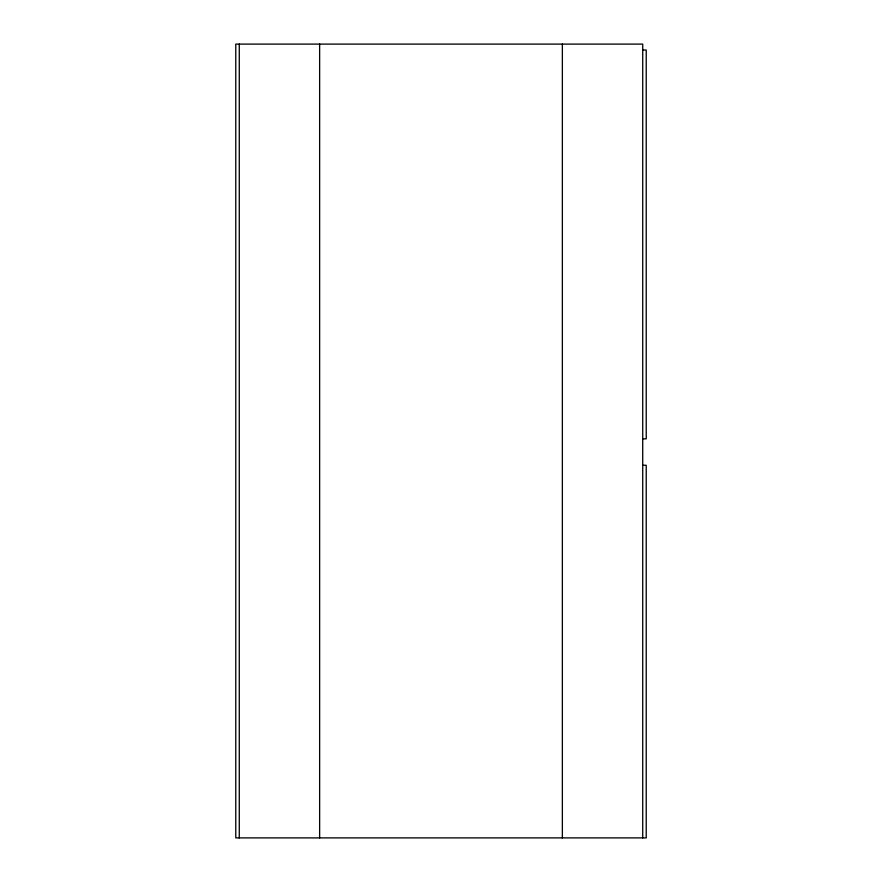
<?xml version="1.0" encoding="UTF-8"?>
<svg xmlns="http://www.w3.org/2000/svg" width="882" height="882" viewBox="0 0 882 882"><rect width="100%" height="100%" fill="white"/><g stroke="black" fill="none" stroke-linecap="round" stroke-linejoin="round"><path stroke-width="1.32" d="M642.724 50.02L646.23 50.02L646.23 438.839L642.724 438.839M642.724 465.266L646.23 465.266L646.23 837.9L235.77 837.9L235.77 44.1L642.724 44.1L642.724 837.9M562.363 44.1L562.363 837.9M319.637 44.1L319.637 837.9M239.276 44.1L239.276 837.9"/></g></svg>
